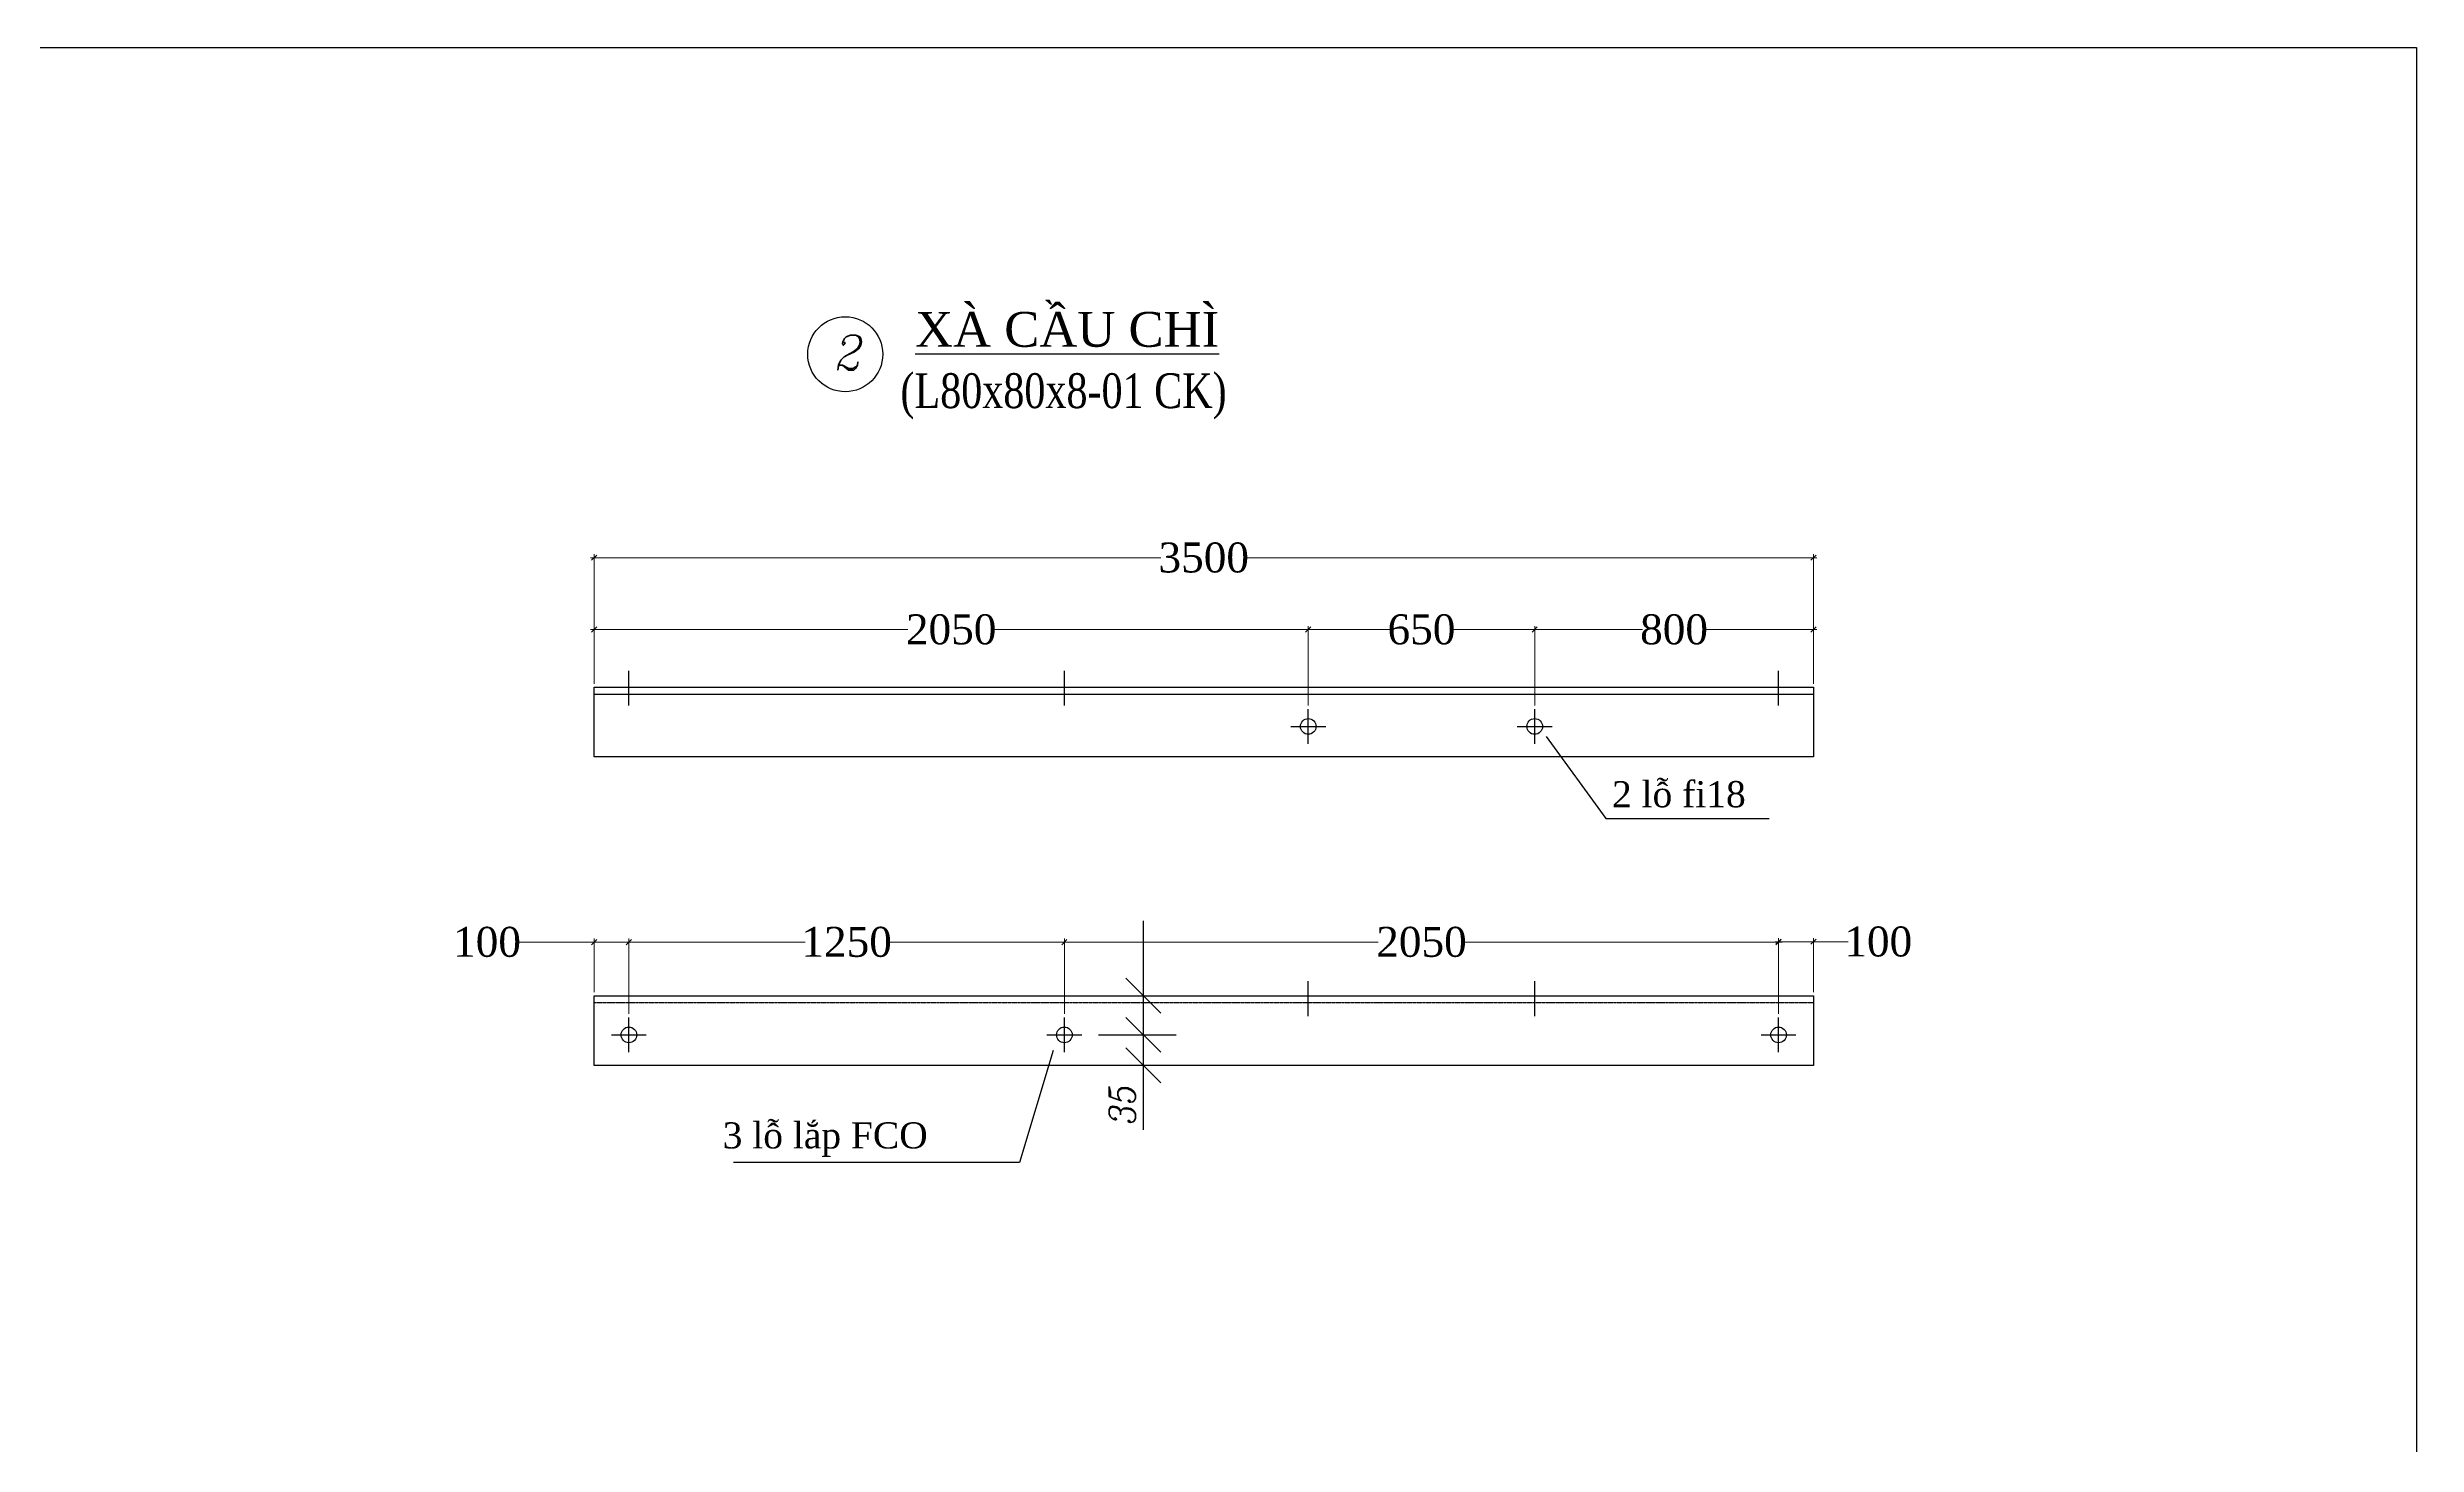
# Model space of a CAD drawing. Header units: inches. Extents: x -246336 to 136055, y -106871 to 69513.
# Drawn here: x -159762 to -152962, y -34241 to -30229 of the extents above; entities that cross this region are included whole.
import ezdxf

# ---------------------------------------------------------------- set-up
doc = ezdxf.new("R2010")
doc.units = ezdxf.units.IN
doc.header["$MEASUREMENT"] = 0
doc.linetypes.add('DASHEDX2', pattern=[1.5, 1, -0.5])
doc.layers.add('D-XA', color=7, linetype='Continuous')
doc.layers.add('XA-TT1', color=7, linetype='Continuous')
doc.styles.add('COM2', font='complex.shx', dxfattribs={"width": 0.9, "oblique": 10, "height": 2})
doc.styles.get("Standard").update_dxf_attribs({"font": 'VNTIME_0.TTF', "height": 86})
doc.styles.add('VIET25', font='VNTIME_0.TTF', dxfattribs={"height": 2.5})
doc.styles.add('VIET3IN', font='Vhtime.ttf')
doc.dimstyles.new('PKT2', dxfattribs={"dimtxt": 2, "dimasz": 1.5, "dimexe": 3, "dimexo": 2, "dimgap": 1, "dimtad": 0, "dimtoh": 1, "dimdec": 1, "dimdsep": 46, "dimtxsty": 'COM2', "dimcen": -4, "dimdle": 3, "dimclrd": 4, "dimclre": 4, "dimadec": 0, "dimazin": 0, "dimtfac": 1, "dimtdec": 1, "dimtmove": 0, "dimatfit": 3, "dimfxl": 1, "dimtvp": 1, "dimtolj": 1, "dimtzin": 0, "dimarcsym": 0})
doc.dimstyles.get("Standard").update_dxf_attribs({"dimtxt": 0.18, "dimasz": 15, "dimexe": 10, "dimexo": 10, "dimgap": 0.09, "dimtad": 0, "dimtih": 1, "dimtoh": 1, "dimdec": 0, "dimzin": 0, "dimdsep": 32, "dimtxsty": 'Standard', "dimblk": 'OBLIQUE', "dimcen": 15, "dimdle": 10, "dimclrd": 3, "dimclre": 3, "dimclrt": 3, "dimadec": 0, "dimazin": 0, "dimtfac": 1, "dimtdec": 0, "dimtofl": 0, "dimtmove": 0, "dimatfit": 3, "dimldrblk": 'OPEN30', "dimfxl": 1, "dimtolj": 1, "dimtzin": 0, "dimlwd": 0, "dimlwe": 0, "dimarcsym": 0})

# ---------------------------------------------------------------- blocks, each defined once
blk = doc.blocks.new('_OBLIQUE')
at = {"color": 0, "linetype": 'ByBlock'}
blk.add_line((-0.5, -0.5), (0.5, 0.5), dxfattribs=at)
blk = doc.blocks.new('*D238')
at = {"color": 3, "lineweight": 0}
for p, q in [((-154803.2, -32796.9), (-154693.2, -32796.9)), ((-154793.2, -33004.4), (-154793.2, -32786.9)), ((-154693.2, -32941.9), (-154693.2, -32786.9)), ((-154693.2, -32796.9), (-154593.9, -32796.9))]:
    blk.add_line(p, q, dxfattribs=at)
at = {"layer": 'Defpoints', "color": 0}
for p in [(-154693.2, -32796.9), (-154693.2, -32951.9), (-154793.2, -33014.4)]:
    blk.add_point(p, dxfattribs=at)
at = {"color": 3, "lineweight": 0, "xscale": 15, "yscale": 15, "zscale": 15, "rotation": 180}
blk.add_blockref('_OBLIQUE', (-154793.2, -32796.9), dxfattribs=at)
at = {"color": 3, "lineweight": 0, "xscale": 15, "yscale": 15, "zscale": 15}
blk.add_blockref('_OBLIQUE', (-154693.2, -32796.9), dxfattribs=at)
at = {"color": 3, "insert": (-154507, -32796.9), "char_height": 86, "attachment_point": 5}
blk.add_mtext('\\A1;100', dxfattribs=at)
blk = doc.blocks.new('_Open30')
at = {"color": 0, "linetype": 'ByBlock', "lineweight": -2}
for p, q in [((-1, 0.27), (0, 0)), ((0, 0), (-1, -0.27)), ((0, 0), (-1, 0))]:
    blk.add_line(p, q, dxfattribs=at)
blk = doc.blocks.new('*D239')
at = {"color": 3, "lineweight": 0}
for p, q in [((-156853.2, -32797.9), (-155942.1, -32797.9)), ((-156843.2, -33004.4), (-156843.2, -32787.9)), ((-154783.2, -32797.9), (-155694.3, -32797.9)), ((-154793.2, -33004.4), (-154793.2, -32787.9))]:
    blk.add_line(p, q, dxfattribs=at)
at = {"layer": 'Defpoints', "color": 0}
for p in [(-154793.2, -32797.9), (-156843.2, -33014.4), (-154793.2, -33014.4)]:
    blk.add_point(p, dxfattribs=at)
at = {"color": 3, "lineweight": 0, "xscale": 15, "yscale": 15, "zscale": 15, "rotation": 180}
blk.add_blockref('_OBLIQUE', (-156843.2, -32797.9), dxfattribs=at)
at = {"color": 3, "lineweight": 0, "xscale": 15, "yscale": 15, "zscale": 15}
blk.add_blockref('_OBLIQUE', (-154793.2, -32797.9), dxfattribs=at)
at = {"color": 3, "insert": (-155818.2, -32797.9), "char_height": 86, "attachment_point": 5}
blk.add_mtext('\\A1;2050', dxfattribs=at)
blk = doc.blocks.new('*D240')
at = {"color": 3, "lineweight": 0}
for p, q in [((-158103.2, -32797.9), (-157587, -32797.9)), ((-158093.2, -33004.4), (-158093.2, -32787.9)), ((-156833.2, -32797.9), (-157349.4, -32797.9)), ((-156843.2, -33004.4), (-156843.2, -32787.9))]:
    blk.add_line(p, q, dxfattribs=at)
at = {"layer": 'Defpoints', "color": 0}
for p in [(-156843.2, -32797.9), (-158093.2, -33014.4), (-156843.2, -33014.4)]:
    blk.add_point(p, dxfattribs=at)
at = {"color": 3, "lineweight": 0, "xscale": 15, "yscale": 15, "zscale": 15, "rotation": 180}
blk.add_blockref('_OBLIQUE', (-158093.2, -32797.9), dxfattribs=at)
at = {"color": 3, "lineweight": 0, "xscale": 15, "yscale": 15, "zscale": 15}
blk.add_blockref('_OBLIQUE', (-156843.2, -32797.9), dxfattribs=at)
at = {"color": 3, "insert": (-157468.2, -32797.9), "char_height": 86, "attachment_point": 5}
blk.add_mtext('\\A1;1250', dxfattribs=at)
blk = doc.blocks.new('*D241')
at = {"color": 3, "lineweight": 0}
for p, q in [((-158193.2, -32797.9), (-158413.4, -32797.9)), ((-158093.2, -32797.9), (-158203.2, -32797.9)), ((-158193.2, -32941.9), (-158193.2, -32787.9)), ((-158093.2, -33004.4), (-158093.2, -32787.9))]:
    blk.add_line(p, q, dxfattribs=at)
at = {"layer": 'Defpoints', "color": 0}
for p in [(-158093.2, -32797.9), (-158193.2, -32951.9), (-158093.2, -33014.4)]:
    blk.add_point(p, dxfattribs=at)
at = {"color": 3, "lineweight": 0, "xscale": 15, "yscale": 15, "zscale": 15, "rotation": 180}
blk.add_blockref('_OBLIQUE', (-158193.2, -32797.9), dxfattribs=at)
at = {"color": 3, "lineweight": 0, "xscale": 15, "yscale": 15, "zscale": 15}
blk.add_blockref('_OBLIQUE', (-158093.2, -32797.9), dxfattribs=at)
at = {"color": 3, "insert": (-158500.4, -32797.9), "char_height": 86, "attachment_point": 5}
blk.add_mtext('\\A1;100', dxfattribs=at)
blk = doc.blocks.new('*D242')
at = {"color": 3, "lineweight": 0}
for p, q in [((-155493.2, -32118.8), (-155493.2, -31890.6)), ((-154693.2, -32056.3), (-154693.2, -31890.6)), ((-155503.2, -31900.6), (-155183.8, -31900.6)), ((-154683.2, -31900.6), (-155002.6, -31900.6))]:
    blk.add_line(p, q, dxfattribs=at)
at = {"layer": 'Defpoints', "color": 0}
for p in [(-154693.2, -31900.6), (-154693.2, -32066.3), (-155493.2, -32128.8)]:
    blk.add_point(p, dxfattribs=at)
at = {"color": 3, "lineweight": 0, "xscale": 15, "yscale": 15, "zscale": 15, "rotation": 180}
blk.add_blockref('_OBLIQUE', (-155493.2, -31900.6), dxfattribs=at)
at = {"color": 3, "lineweight": 0, "xscale": 15, "yscale": 15, "zscale": 15}
blk.add_blockref('_OBLIQUE', (-154693.2, -31900.6), dxfattribs=at)
at = {"color": 3, "insert": (-155093.2, -31900.6), "char_height": 86, "attachment_point": 5}
blk.add_mtext('\\A1;800', dxfattribs=at)
blk = doc.blocks.new('*D243')
at = {"color": 3, "lineweight": 0}
for p, q in [((-156143.2, -32118.8), (-156143.2, -31890.6)), ((-155493.2, -32118.8), (-155493.2, -31890.6)), ((-156153.2, -31900.6), (-155910, -31900.6)), ((-155483.2, -31900.6), (-155726.4, -31900.6))]:
    blk.add_line(p, q, dxfattribs=at)
at = {"layer": 'Defpoints', "color": 0}
for p in [(-155493.2, -31900.6), (-156143.2, -32128.8), (-155493.2, -32128.8)]:
    blk.add_point(p, dxfattribs=at)
at = {"color": 3, "lineweight": 0, "xscale": 15, "yscale": 15, "zscale": 15, "rotation": 180}
blk.add_blockref('_OBLIQUE', (-156143.2, -31900.6), dxfattribs=at)
at = {"color": 3, "lineweight": 0, "xscale": 15, "yscale": 15, "zscale": 15}
blk.add_blockref('_OBLIQUE', (-155493.2, -31900.6), dxfattribs=at)
at = {"color": 3, "insert": (-155818.2, -31900.6), "char_height": 86, "attachment_point": 5}
blk.add_mtext('\\A1;650', dxfattribs=at)
blk = doc.blocks.new('*D244')
at = {"color": 3, "lineweight": 0}
for p, q in [((-158193.2, -32056.3), (-158193.2, -31890.6)), ((-156143.2, -32118.8), (-156143.2, -31890.6)), ((-158203.2, -31900.6), (-157292.1, -31900.6)), ((-156133.2, -31900.6), (-157044.3, -31900.6))]:
    blk.add_line(p, q, dxfattribs=at)
at = {"layer": 'Defpoints', "color": 0}
for p in [(-156143.2, -31900.6), (-158193.2, -32066.3), (-156143.2, -32128.8)]:
    blk.add_point(p, dxfattribs=at)
at = {"color": 3, "lineweight": 0, "xscale": 15, "yscale": 15, "zscale": 15, "rotation": 180}
blk.add_blockref('_OBLIQUE', (-158193.2, -31900.6), dxfattribs=at)
at = {"color": 3, "lineweight": 0, "xscale": 15, "yscale": 15, "zscale": 15}
blk.add_blockref('_OBLIQUE', (-156143.2, -31900.6), dxfattribs=at)
at = {"color": 3, "insert": (-157168.2, -31900.6), "char_height": 86, "attachment_point": 5}
blk.add_mtext('\\A1;2050', dxfattribs=at)
blk = doc.blocks.new('*D245')
at = {"color": 3, "lineweight": 0}
for p, q in [((-158193.2, -32056.3), (-158193.2, -31684.3)), ((-154693.2, -32056.3), (-154693.2, -31684.3)), ((-158203.2, -31694.3), (-156566.2, -31694.3)), ((-154683.2, -31694.3), (-156320.2, -31694.3))]:
    blk.add_line(p, q, dxfattribs=at)
at = {"layer": 'Defpoints', "color": 0}
for p in [(-154693.2, -31694.3), (-158193.2, -32066.3), (-154693.2, -32066.3)]:
    blk.add_point(p, dxfattribs=at)
at = {"color": 3, "lineweight": 0, "xscale": 15, "yscale": 15, "zscale": 15, "rotation": 180}
blk.add_blockref('_OBLIQUE', (-158193.2, -31694.3), dxfattribs=at)
at = {"color": 3, "lineweight": 0, "xscale": 15, "yscale": 15, "zscale": 15}
blk.add_blockref('_OBLIQUE', (-154693.2, -31694.3), dxfattribs=at)
at = {"color": 3, "insert": (-156443.2, -31694.3), "char_height": 86, "attachment_point": 5}
blk.add_mtext('\\A1;3500', dxfattribs=at)

msp = doc.modelspace()

# ---------------------------------------------------------------- linework, layer by layer
msp.add_lwpolyline([(-180025.769, -30229.036), (-152961.77, -30229.036), (-152961.77, -49224.345), (-180025.769, -49224.345)], close=True)
at = {"layer": 'XA-TT1', "color": 7, "linetype": 'Continuous'}
for p, q in [((-158093.213, -32119.038), (-158093.213, -32019.038)), ((-156843.213, -32119.038), (-156843.213, -32019.038)), ((-154793.213, -32119.038), (-154793.213, -32019.038)), ((-156143.213, -32228.835), (-156143.213, -32128.835)), ((-155493.213, -32228.835), (-155493.213, -32128.835)), ((-156193.213, -32178.835), (-156093.213, -32178.835)), ((-155543.213, -32178.835), (-155443.213, -32178.835)), ((-156616.457, -33064.398), (-156616.457, -32736.943)), ((-156143.213, -33010.578), (-156143.213, -32910.578)), ((-155493.213, -33010.578), (-155493.213, -32910.578)), ((-156616.457, -33337.382), (-156616.457, -32951.898)), ((-158093.213, -33114.398), (-158093.213, -33014.398)), ((-156843.213, -33114.398), (-156843.213, -33014.398)), ((-154793.213, -33114.398), (-154793.213, -33014.398)), ((-158143.213, -33064.398), (-158043.213, -33064.398)), ((-156893.213, -33064.398), (-156793.213, -33064.398)), ((-156745.619, -33064.398), (-156521.994, -33064.398)), ((-156616.457, -33151.898), (-156616.457, -33064.398)), ((-154843.213, -33064.398), (-154743.213, -33064.398))]:
    msp.add_line(p, q, dxfattribs=at)
at = {"layer": 'XA-TT1', "color": 7}
for points in [[(-158193.213, -32266.335), (-158193.213, -32066.335), (-154693.213, -32066.335), (-154693.213, -32266.335)], [(-158193.213, -33151.898), (-158193.213, -32951.898), (-154693.213, -32951.898), (-154693.213, -33151.898)]]:
    msp.add_lwpolyline(points, close=True, dxfattribs=at)
for points in [[(-158193.213, -32086.335), (-154693.213, -32086.335)], [(-154693.213, -33151.898), (-158193.213, -33151.898)]]:
    msp.add_lwpolyline(points, dxfattribs=at)
at = {"layer": 'XA-TT1', "color": 7, "linetype": 'DASHEDX2', "ltscale": 0.5}
msp.add_lwpolyline([(-158193.213, -32971.898), (-154693.213, -32971.898)], dxfattribs=at)
at = {"layer": 'XA-TT1', "color": 7}
for centre, radius in [((-157472.309, -31110.072), 107.606), ((-156143.213, -32178.835), 22.5), ((-155493.213, -32178.835), 22.5), ((-158093.213, -33064.398), 22.5), ((-156843.213, -33064.398), 22.5), ((-154793.213, -33064.398), 22.5)]:
    msp.add_circle(centre, radius, dxfattribs=at)

# ---------------------------------------------------------------- block references
at = {"layer": 'XA-TT1', "color": 7, "linetype": 'Continuous', "xscale": 100, "yscale": 100, "zscale": 100}
for p, rotation in [((-156616.457, -32951.898), 90), ((-156616.457, -33064.398), 270), ((-156616.457, -33064.398), 270), ((-156616.457, -33151.898), 90)]:
    msp.add_blockref('_OBLIQUE', p, dxfattribs=dict(at, rotation=rotation))

# ---------------------------------------------------------------- texts
at = {"layer": 'D-XA', "color": 7}
for s, height, style, p in [('%%Uxµ cÇu ch×', 100, 'VIET3IN', (-157271.669, -31088.668)), ('2 lç fi18', 75, 'VIET25', (-155271.327, -32410.879)), ('3 lç l¾p FCO', 75, 'VIET25', (-157823.925, -33390.407))]:
    msp.add_text(s, height=height, dxfattribs=dict(at, style=style)).set_placement(p)
at = {"layer": 'D-XA', "color": 7, "style": 'VIET25', "width": 0.8}
msp.add_text('(L80x80x8-01 CK)', height=100, dxfattribs=at).set_placement((-157313.744, -31264.818))
at = {"layer": 'XA-TT1', "color": 7, "style": 'COM2', "oblique": 10, "width": 0.9}
msp.add_text('2', height=100, dxfattribs=at).set_placement((-157505.419, -31155.569))
at = {"layer": 'XA-TT1', "color": 1, "insert": (-156677.043, -33269.265), "char_height": 75, "attachment_point": 5, "rotation": 90, "style": 'COM2'}
msp.add_mtext('\\A1;35', dxfattribs=at)

# ---------------------------------------------------------------- dimensions: what is measured, and where the dimension line sits
for base, p1, p2, picture, middle in [((-154693.213, -31694.269), (-158193.213, -32066.335), (-154693.213, -32066.335), '*D245', (-156443.213, -31694.269)), ((-156143.213, -31900.559), (-158193.213, -32066.335), (-156143.213, -32128.835), '*D244', (-157168.213, -31900.559)), ((-155493.213, -31900.559), (-156143.213, -32128.835), (-155493.213, -32128.835), '*D243', (-155818.213, -31900.559)), ((-154693.213, -31900.559), (-155493.213, -32128.835), (-154693.213, -32066.335), '*D242', (-155093.213, -31900.559)), ((-156843.213, -32797.924), (-158093.213, -33014.398), (-156843.213, -33014.398), '*D240', (-157468.213, -32797.924)), ((-154793.213, -32797.924), (-156843.213, -33014.398), (-154793.213, -33014.398), '*D239', (-155818.213, -32797.924))]:
    dim = msp.add_linear_dim(base=base, p1=p1, p2=p2, dimstyle='Standard')
    dim.commit()
    dim.dimension.update_dxf_attribs({"geometry": picture, "text_midpoint": middle})
for base, p1, p2, picture, middle in [((-158093.213, -32797.924), (-158193.213, -32951.898), (-158093.213, -33014.398), '*D241', (-158500.407, -32797.924)), ((-154693.213, -32796.863), (-154793.213, -33014.398), (-154693.213, -32951.898), '*D238', (-154506.963, -32796.863))]:
    dim = msp.add_linear_dim(base=base, p1=p1, p2=p2, dimstyle='Standard')
    dim.commit()
    dim.dimension.update_dxf_attribs({"geometry": picture, "text_midpoint": middle, "dimtype": 160})

# ---------------------------------------------------------------- leaders
at = {"layer": 'D-XA', "color": 7}
for points in [[(-155460.305, -32207.592), (-155289.056, -32443.133), (-154820.503, -32443.133)], [(-156875.692, -33109.189), (-156972.128, -33430.697), (-157792.673, -33430.697)]]:
    msp.add_leader(points, dimstyle='PKT2', dxfattribs=at)

doc.saveas('drawing.dxf')
